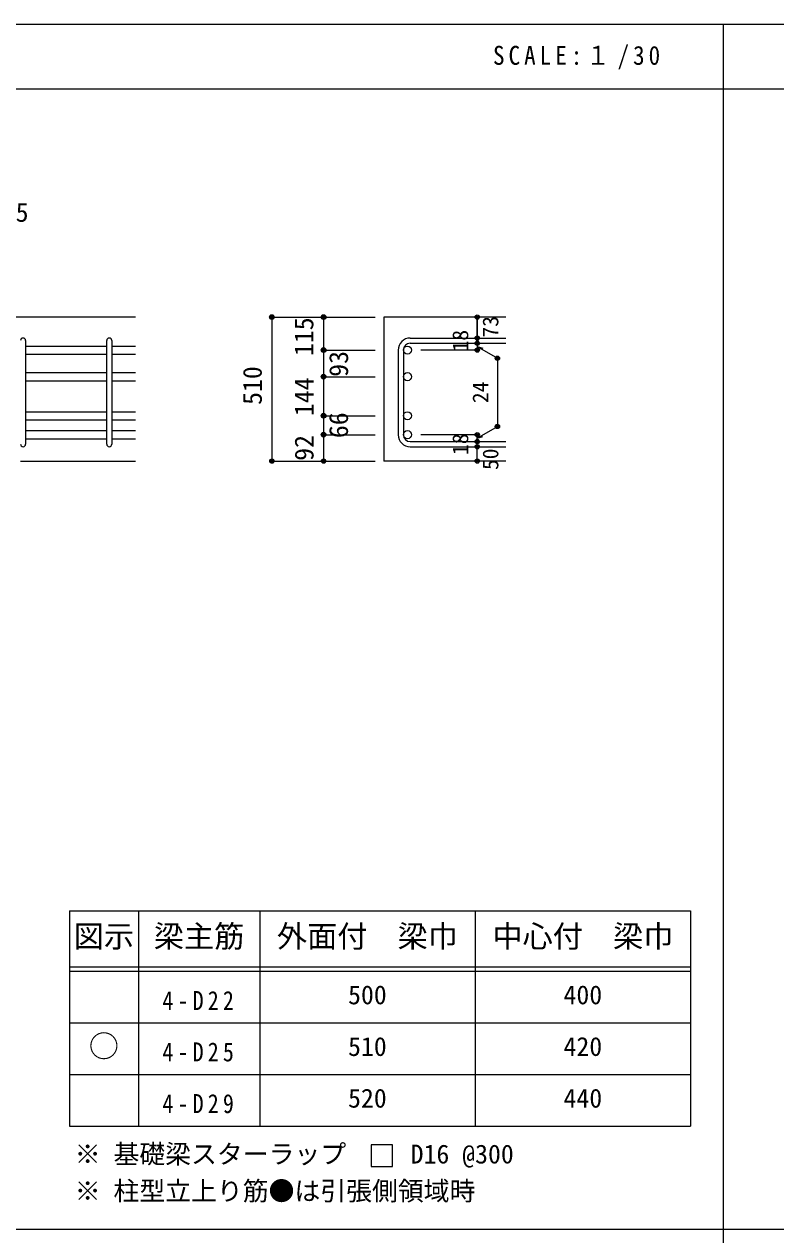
# Model space of a CAD drawing. Units: millimetres at full size, sheet at 1:30, with parts at other scales. Extents: x -5973 to 5954, y -4195 to 4201.
# Drawn here: x -3558 to -942, y -15 to 4201 of the extents above; entities that cross this region are included whole.
import ezdxf
from ezdxf.enums import TextEntityAlignment as Align

# ---------------------------------------------------------------- set-up
doc = ezdxf.new("R2010")
doc.units = ezdxf.units.MM
doc.header["$LTSCALE"] = 30
doc.header["$PDMODE"] = 32
doc.header["$PDSIZE"] = 15
for name, color, linetype in [('0-1_躯体線', 2, 'Continuous'), ('0-5_基礎梁筋', 7, 'Continuous'), ('0-6_スタラップ筋', 7, 'Continuous'), ('0-D_寸法', 4, 'Continuous'), ('6-7_文字', 7, 'Continuous'), ('6-E_枠', 7, 'Continuous'), ('F-0_枠', 6, 'Continuous')]:
    doc.layers.add(name, color=color, linetype=linetype)
doc.styles.add('ＭＳ ゴシック', font='')
doc.styles.get('ＭＳ ゴシック').set_extended_font_data('MS Gothic')

msp = doc.modelspace()

# ---------------------------------------------------------------- linework, layer by layer
at = {"layer": '0-1_躯体線'}
for p, q in [((-3170.8, 3181.03), (-5020.8, 3181.03)), ((-1880.8, 3181.03), (-2305.8, 3181.03)), ((-2305.8, 3181.03), (-2305.8, 2679.53)), ((-3570.8, 2679.53), (-3170.8, 2679.53)), ((-1880.8, 2679.53), (-2305.8, 2679.53))]:
    msp.add_line(p, q, dxfattribs=at)
at = {"layer": '0-5_基礎梁筋'}
for p, q in [((-3552.8, 3080.1), (-3270.8, 3080.1)), ((-3252.8, 3080.1), (-3170.8, 3080.1)), ((-3552.8, 3052.1), (-3270.8, 3052.1)), ((-3252.8, 3052.1), (-3170.8, 3052.1)), ((-3552.8, 2987.53), (-3270.8, 2987.53)), ((-3552.8, 2959.53), (-3270.8, 2959.53)), ((-3252.8, 2987.53), (-3170.8, 2987.53)), ((-3252.8, 2959.53), (-3170.8, 2959.53)), ((-3552.8, 2851.53), (-3270.8, 2851.53)), ((-3252.8, 2851.53), (-3170.8, 2851.53)), ((-3552.8, 2823.53), (-3270.8, 2823.53)), ((-3552.8, 2785.53), (-3270.8, 2785.53)), ((-3252.8, 2823.53), (-3170.8, 2823.53)), ((-3252.8, 2785.53), (-3170.8, 2785.53)), ((-3552.8, 2757.53), (-3270.8, 2757.53)), ((-3252.8, 2757.53), (-3170.8, 2757.53))]:
    msp.add_line(p, q, dxfattribs=at)
at = {"layer": '0-5_基礎梁筋', "color": 3}
for centre in [(-2223.8, 3066.1), (-2223.8, 2973.53), (-2223.8, 2837.53), (-2223.8, 2771.53)]:
    msp.add_circle(centre, 14, dxfattribs=at)
at = {"layer": '0-6_スタラップ筋'}
for p, q in [((-3552.8, 3099.1), (-3552.8, 2738.53)), ((-3270.8, 2738.53), (-3270.8, 3099.1)), ((-3252.8, 3099.1), (-3252.8, 2738.53)), ((-2213.8, 3108.1), (-1880.8, 3108.1)), ((-2213.8, 3090.1), (-1880.8, 3090.1)), ((-2255.8, 3066.1), (-2255.8, 2771.53)), ((-2237.8, 3066.1), (-2237.8, 2771.53)), ((-2213.8, 2747.53), (-1880.8, 2747.53)), ((-2213.8, 2729.53), (-1880.8, 2729.53))]:
    msp.add_line(p, q, dxfattribs=at)
for centre, radius, start, end in [((-3561.8, 3099.1), 9, 0, 180), ((-3261.8, 3099.1), 9, 0, 180), ((-2213.8, 3066.1), 42, 90, 180), ((-2213.8, 3066.1), 24, 90, 180), ((-2213.8, 2771.53), 42, 180, 270), ((-2213.8, 2771.53), 24, 180, 270), ((-3561.8, 2738.53), 9, 180, 0), ((-3261.8, 2738.53), 9, 180, 0)]:
    msp.add_arc(centre, radius, start, end, dxfattribs=at)
at = {"layer": '0-D_寸法'}
for p, q in [((-2695.8, 3181.03), (-2515.8, 3181.03)), ((-2695.8, 3181.03), (-2515.8, 3181.03)), ((-2695.8, 3181.03), (-2695.8, 2679.53)), ((-2515.8, 3181.03), (-2335.8, 3181.03)), ((-2515.8, 3181.03), (-2335.8, 3181.03)), ((-1980.8, 3108.1), (-1980.8, 3181.03)), ((-1980.8, 3181.03), (-1980.8, 3108.1)), ((-1980.8, 3090.1), (-1980.8, 3108.1)), ((-1980.8, 3090.1), (-1980.8, 3066.1)), ((-1980.8, 3078.1), (-1910.74, 3037.65)), ((-1980.8, 3078.1), (-1961.48, 3072.93)), ((-2515.8, 3066.1), (-2335.8, 3066.1)), ((-2515.8, 3066.1), (-2335.8, 3066.1)), ((-1980.8, 3066.1), (-2176.89, 3066.1)), ((-1910.74, 3037.65), (-1910.74, 2799.98)), ((-2515.8, 2973.53), (-2335.8, 2973.53)), ((-2515.8, 2973.53), (-2335.8, 2973.53)), ((-2515.8, 2837.53), (-2335.8, 2837.53)), ((-2515.8, 2837.53), (-2335.8, 2837.53)), ((-1980.8, 2759.53), (-1910.74, 2799.98)), ((-2515.8, 2771.53), (-2335.8, 2771.53)), ((-1980.8, 2771.53), (-2176.89, 2771.53)), ((-1980.8, 2747.53), (-1980.8, 2771.53)), ((-1980.8, 2759.53), (-1961.48, 2764.71)), ((-1980.8, 2729.53), (-1980.8, 2747.53)), ((-1980.8, 2679.53), (-1980.8, 2729.53)), ((-2695.8, 2679.53), (-2515.8, 2679.53)), ((-2515.8, 2679.53), (-2335.8, 2679.53))]:
    msp.add_line(p, q, dxfattribs=at)
for points in [[(-2515.8, 3181.03), (-2515.8, 3066.1), (-2515.8, 2969.53)], [(-2515.8, 2969.53), (-2515.8, 2837.53), (-2515.8, 2771.53), (-2515.8, 2679.53)]]:
    msp.add_lwpolyline(points, dxfattribs=at)
for centre, radius in [((-2695.8, 3181.03), 8), ((-2695.8, 3181.03), 7.2), ((-2695.8, 3181.03), 6.4), ((-2695.8, 3181.03), 5.6), ((-2695.8, 3181.03), 4.8), ((-2695.8, 3181.03), 4), ((-2695.8, 3181.03), 3.2), ((-2695.8, 3181.03), 2.4), ((-2695.8, 3181.03), 1.6), ((-2695.8, 3181.03), 0.8), ((-2515.8, 3181.03), 8), ((-2515.8, 3181.03), 7.2), ((-2515.8, 3181.03), 6.4), ((-2515.8, 3181.03), 5.6), ((-2515.8, 3181.03), 4.8), ((-2515.8, 3181.03), 4), ((-2515.8, 3181.03), 3.2), ((-2515.8, 3181.03), 2.4), ((-2515.8, 3181.03), 1.6), ((-2515.8, 3181.03), 0.8), ((-1980.8, 3181.03), 4), ((-1980.8, 3181.03), 3.6), ((-1980.8, 3181.03), 3.2), ((-1980.8, 3181.03), 2.8), ((-1980.8, 3181.03), 2.4), ((-1980.8, 3181.03), 2), ((-1980.8, 3181.03), 1.6), ((-1980.8, 3181.03), 1.2), ((-1980.8, 3181.03), 0.8), ((-1980.8, 3181.03), 0.4), ((-1980.8, 3108.1), 4), ((-1980.8, 3090.1), 4), ((-1980.8, 3108.1), 3.6), ((-1980.8, 3090.1), 3.6), ((-1980.8, 3108.1), 3.2), ((-1980.8, 3090.1), 3.2), ((-1980.8, 3108.1), 2.8), ((-1980.8, 3090.1), 2.8), ((-1980.8, 3108.1), 2.4), ((-1980.8, 3090.1), 2.4), ((-1980.8, 3108.1), 2), ((-1980.8, 3090.1), 2), ((-1980.8, 3108.1), 1.6), ((-1980.8, 3090.1), 1.6), ((-1980.8, 3108.1), 1.2), ((-1980.8, 3090.1), 1.2), ((-1980.8, 3108.1), 0.8), ((-1980.8, 3090.1), 0.8), ((-1980.8, 3108.1), 0.4), ((-1980.8, 3090.1), 0.4), ((-2515.8, 3066.1), 8), ((-2515.8, 3066.1), 7.2), ((-2515.8, 3066.1), 6.4), ((-2515.8, 3066.1), 5.6), ((-2515.8, 3066.1), 4.8), ((-2515.8, 3066.1), 4), ((-2515.8, 3066.1), 3.2), ((-2515.8, 3066.1), 2.4), ((-2515.8, 3066.1), 1.6), ((-2515.8, 3066.1), 0.8), ((-1980.8, 3066.1), 4), ((-1980.8, 3066.1), 3.6), ((-1980.8, 3066.1), 3.2), ((-1980.8, 3066.1), 2.8), ((-1980.8, 3066.1), 2.4), ((-1980.8, 3066.1), 2), ((-1980.8, 3066.1), 1.6), ((-1980.8, 3066.1), 1.2), ((-1980.8, 3066.1), 0.8), ((-1980.8, 3066.1), 0.4), ((-1910.74, 3037.65), 4), ((-1910.74, 3037.65), 3.6), ((-1910.74, 3037.65), 3.2), ((-1910.74, 3037.65), 2.8), ((-1910.74, 3037.65), 2.4), ((-1910.74, 3037.65), 2), ((-1910.74, 3037.65), 1.6), ((-1910.74, 3037.65), 1.2), ((-1910.74, 3037.65), 0.8), ((-1910.74, 3037.65), 0.4), ((-2515.8, 2973.53), 8), ((-2515.8, 2973.53), 7.2), ((-2515.8, 2973.53), 6.4), ((-2515.8, 2973.53), 5.6), ((-2515.8, 2973.53), 4.8), ((-2515.8, 2973.53), 4), ((-2515.8, 2973.53), 3.2), ((-2515.8, 2973.53), 2.4), ((-2515.8, 2973.53), 1.6), ((-2515.8, 2973.53), 0.8), ((-2515.8, 2837.53), 8), ((-2515.8, 2837.53), 7.2), ((-2515.8, 2837.53), 6.4), ((-2515.8, 2837.53), 5.6), ((-2515.8, 2837.53), 4.8), ((-2515.8, 2837.53), 4), ((-2515.8, 2837.53), 3.2), ((-2515.8, 2837.53), 2.4), ((-2515.8, 2837.53), 1.6), ((-2515.8, 2837.53), 0.8), ((-1910.74, 2799.98), 4), ((-1910.74, 2799.98), 3.6), ((-1910.74, 2799.98), 3.2), ((-1910.74, 2799.98), 2.8), ((-1910.74, 2799.98), 2.4), ((-1910.74, 2799.98), 2), ((-1910.74, 2799.98), 1.6), ((-1910.74, 2799.98), 1.2), ((-1910.74, 2799.98), 0.8), ((-1910.74, 2799.98), 0.4), ((-2515.8, 2771.53), 8), ((-2515.8, 2771.53), 7.2), ((-2515.8, 2771.53), 6.4), ((-2515.8, 2771.53), 5.6), ((-2515.8, 2771.53), 4.8), ((-2515.8, 2771.53), 4), ((-2515.8, 2771.53), 3.2), ((-2515.8, 2771.53), 2.4), ((-2515.8, 2771.53), 1.6), ((-2515.8, 2771.53), 0.8), ((-1980.8, 2771.53), 4), ((-1980.8, 2747.53), 4), ((-1980.8, 2771.53), 3.6), ((-1980.8, 2747.53), 3.6), ((-1980.8, 2771.53), 3.2), ((-1980.8, 2747.53), 3.2), ((-1980.8, 2771.53), 2.8), ((-1980.8, 2747.53), 2.8), ((-1980.8, 2771.53), 2.4), ((-1980.8, 2747.53), 2.4), ((-1980.8, 2771.53), 2), ((-1980.8, 2747.53), 2), ((-1980.8, 2771.53), 1.6), ((-1980.8, 2747.53), 1.6), ((-1980.8, 2771.53), 1.2), ((-1980.8, 2747.53), 1.2), ((-1980.8, 2771.53), 0.8), ((-1980.8, 2747.53), 0.8), ((-1980.8, 2771.53), 0.4), ((-1980.8, 2747.53), 0.4), ((-1980.8, 2729.53), 4), ((-1980.8, 2729.53), 3.6), ((-1980.8, 2729.53), 3.2), ((-1980.8, 2729.53), 2.8), ((-1980.8, 2729.53), 2.4), ((-1980.8, 2729.53), 2), ((-1980.8, 2729.53), 1.6), ((-1980.8, 2729.53), 1.2), ((-1980.8, 2729.53), 0.8), ((-1980.8, 2729.53), 0.4), ((-2695.8, 2679.53), 7.2), ((-2695.8, 2679.53), 6.4), ((-2695.8, 2679.53), 5.6), ((-2695.8, 2679.53), 4.8), ((-2695.8, 2679.53), 4), ((-2695.8, 2679.53), 3.2), ((-2695.8, 2679.53), 2.4), ((-2695.8, 2679.53), 1.6), ((-2695.8, 2679.53), 0.8), ((-2515.8, 2679.53), 7.2), ((-2515.8, 2679.53), 6.4), ((-2515.8, 2679.53), 5.6), ((-2515.8, 2679.53), 4.8), ((-2515.8, 2679.53), 4), ((-2515.8, 2679.53), 3.2), ((-2515.8, 2679.53), 2.4), ((-2515.8, 2679.53), 1.6), ((-2515.8, 2679.53), 0.8), ((-1980.8, 2679.53), 4), ((-1980.8, 2679.53), 3.6), ((-1980.8, 2679.53), 3.2), ((-1980.8, 2679.53), 2.8), ((-1980.8, 2679.53), 2.4), ((-1980.8, 2679.53), 2), ((-1980.8, 2679.53), 1.6), ((-1980.8, 2679.53), 1.2), ((-1980.8, 2679.53), 0.8), ((-1980.8, 2679.53), 0.4)]:
    msp.add_circle(centre, radius, dxfattribs=at)
at = {"layer": '0-D_寸法', "color": 7}
for p in [(-2695.8, 3181.03), (-2695.8, 3181.03), (-2515.8, 3181.03), (-1980.8, 3181.03), (-1980.8, 3108.1), (-1980.8, 3090.1), (-2515.8, 3066.1), (-1980.8, 3066.1), (-1910.74, 3037.65), (-2515.8, 2973.53), (-2515.8, 2837.53), (-1910.74, 2799.98), (-2515.8, 2771.53), (-2515.8, 2771.53), (-1980.8, 2771.53), (-1980.8, 2771.53), (-1980.8, 2747.53), (-1980.8, 2729.53), (-2695.8, 2679.53), (-2695.8, 2679.53), (-2515.8, 2679.53), (-1980.8, 2679.53)]:
    msp.add_point(p, dxfattribs=at)
at = {"layer": '6-7_文字'}
msp.add_lwpolyline([(-2350.55, 223), (-2275.55, 223), (-2275.55, 298), (-2350.55, 298)], close=True, dxfattribs=at)
at = {"layer": '6-E_枠', "color": 3}
for p, q in [((-3400.52, 1112.77), (-3400.52, 362.77)), ((-3400.52, 1112.77), (-1238, 1112.77)), ((-1238, 1112.77), (-1238, 362.77)), ((-3400.52, 362.77), (-1238, 362.77))]:
    msp.add_line(p, q, dxfattribs=at)
at = {"layer": '6-E_枠'}
for p, q in [((-3160.52, 1112.77), (-3160.52, 362.77)), ((-2738, 1112.77), (-2738, 362.77)), ((-1988, 1112.77), (-1988, 362.77)), ((-3400.52, 917.77), (-1238, 917.77)), ((-3400.52, 902.77), (-1238, 902.77)), ((-3400.52, 722.77), (-1238, 722.77)), ((-3400.52, 542.77), (-1238, 542.77))]:
    msp.add_line(p, q, dxfattribs=at)
at = {"layer": 'F-0_枠'}
msp.add_line((-5972.88, 4201.15), (5954.1, 4201.15), dxfattribs=at)
at = {"layer": 'F-0_枠', "color": 2}
for p, q in [((-1124.64, 4201.15), (-1124.64, -4195.24)), ((-5972.88, 3976.15), (3723.6, 3976.15)), ((3723.6, 2.95), (-5972.88, 2.95))]:
    msp.add_line(p, q, dxfattribs=at)

# ---------------------------------------------------------------- texts
at = {"layer": '0-D_寸法', "style": 'ＭＳ ゴシック'}
msp.add_text('167.5', height=65.98, dxfattribs=at).set_placement((-3767.05, 3493.07), align=Align.BOTTOM_LEFT)
for s, height, p in [('115', 65.98, (-2531.49, 3045.39)), ('73', 54.99, (-1890.8, 3109.83)), ('18', 54.99, (-1995.8, 3061.6)), ('93', 65.98, (-2410.62, 2973.1)), ('510', 65.98, (-2710.8, 2875.28)), ('144', 65.98, (-2530.8, 2836.03)), ('24', 54.99, (-1925.74, 2881.32)), ('66', 65.98, (-2410.8, 2759.53)), ('92', 65.98, (-2530.8, 2680.53)), ('18', 54.99, (-1995.8, 2701.03)), ('50', 54.99, (-1890.8, 2648.53))]:
    msp.add_text(s, height=height, rotation=90, dxfattribs=at).set_placement(p, align=Align.BOTTOM_LEFT)
at = {"layer": '6-7_文字', "color": 2, "style": 'ＭＳ ゴシック'}
for s, p in [('図示', (-3385.52, 962.77)), ('梁主筋', (-3106.76, 962.77)), ('外面付\u3000梁巾', (-2678, 962.77)), ('中心付\u3000梁巾', (-1928, 962.77)), ('○', (-3333.02, 580.27))]:
    msp.add_text(s, height=76.98, dxfattribs=at).set_placement(p, align=Align.BOTTOM_LEFT)
at = {"layer": '6-7_文字', "style": 'ＭＳ ゴシック'}
for s, p in [('500', (-2430.5, 767.77)), ('400', (-1680.5, 767.77)), ('510', (-2430.5, 587.77)), ('420', (-1680.5, 587.77)), ('520', (-2430.5, 407.77)), ('440', (-1680.5, 407.77)), ('※ 基礎梁スターラップ     D16 @300', (-3381.96, 213.19)), ('※ 柱型立上り筋●は引張側領域時', (-3381.96, 84.68))]:
    msp.add_text(s, height=65.98, dxfattribs=at).set_placement(p, align=Align.BOTTOM_LEFT)
at = {"layer": '6-7_文字', "color": 2, "insert": (-1925.98, 4043.65), "char_height": 65.98, "attachment_point": 7, "style": 'ＭＳ ゴシック'}
msp.add_mtext('\\T1.34;\\W0.9;SCALE:１/30', dxfattribs=at)
at = {"layer": '6-7_文字', "char_height": 65.98, "attachment_point": 7, "style": 'ＭＳ ゴシック'}
for s, insert in [('\\T1.38;\\W0.85;4-D22', (-3076.76, 767.77)), ('\\T1.38;\\W0.85;4-D25', (-3076.76, 587.77)), ('\\T1.38;\\W0.85;4-D29', (-3076.76, 407.77))]:
    msp.add_mtext(s, dxfattribs=dict(at, insert=insert))

doc.saveas('drawing.dxf')
